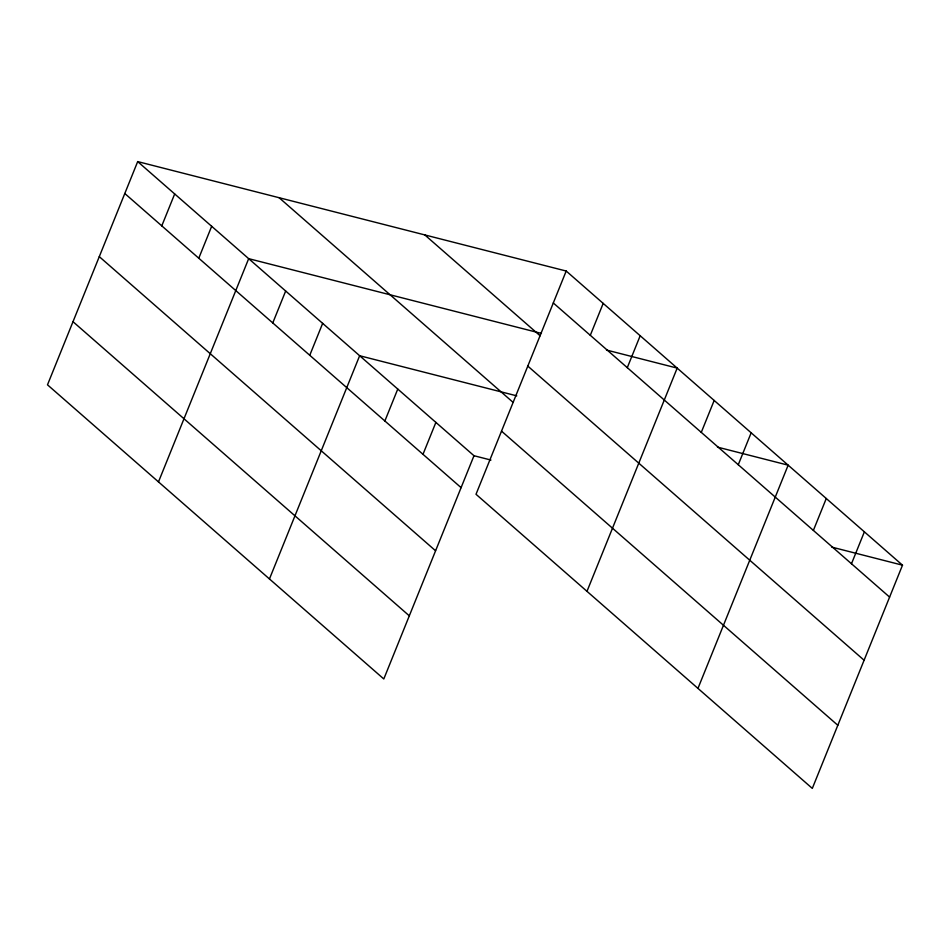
<?xml version="1.0" encoding="UTF-8"?>
<svg xmlns="http://www.w3.org/2000/svg" width="950" height="950" viewBox="0 0 950 950"><rect width="100%" height="100%" fill="white"/><g stroke="black" fill="none" stroke-linecap="round" stroke-linejoin="round"><path stroke-width="1.43" d="M137.691 161.595L47.5 384.821L383.8 678.965L473.991 455.727L137.691 161.595L566.2 271.035L902.5 565.179L812.309 788.405L476.009 494.273L566.2 271.035M161.785 225.874L174.681 193.954M198.776 258.222L211.672 226.302M158.484 481.887L248.674 258.661L541.429 333.426M272.769 322.929L285.665 291.021M309.759 355.288L322.656 323.368M269.456 578.954L359.646 355.728L516.764 395.853M384.869 420.981L397.765 389.061M422.988 454.314L435.884 422.394M590.294 335.314L603.191 303.394M627.285 367.662L640.181 335.742M586.981 591.339L677.184 368.101L606.48 350.039M701.278 432.381L714.174 400.461M738.269 464.728L751.165 432.808M697.965 688.394L788.156 465.168L717.452 447.106M813.378 530.421L826.274 498.501M851.485 563.754L864.381 531.834M473.991 455.727L490.96 460.061M831.796 547.117L902.5 565.179M553.304 302.955L889.604 597.099M424.793 234.923L540.122 335.789M527.796 366.094L864.096 660.226M279.098 197.707L513.036 402.313M501.517 431.134L837.817 725.278M124.794 193.515L461.094 487.647M99.287 256.642L435.587 550.786M73.007 321.694L409.308 615.826"/></g></svg>
